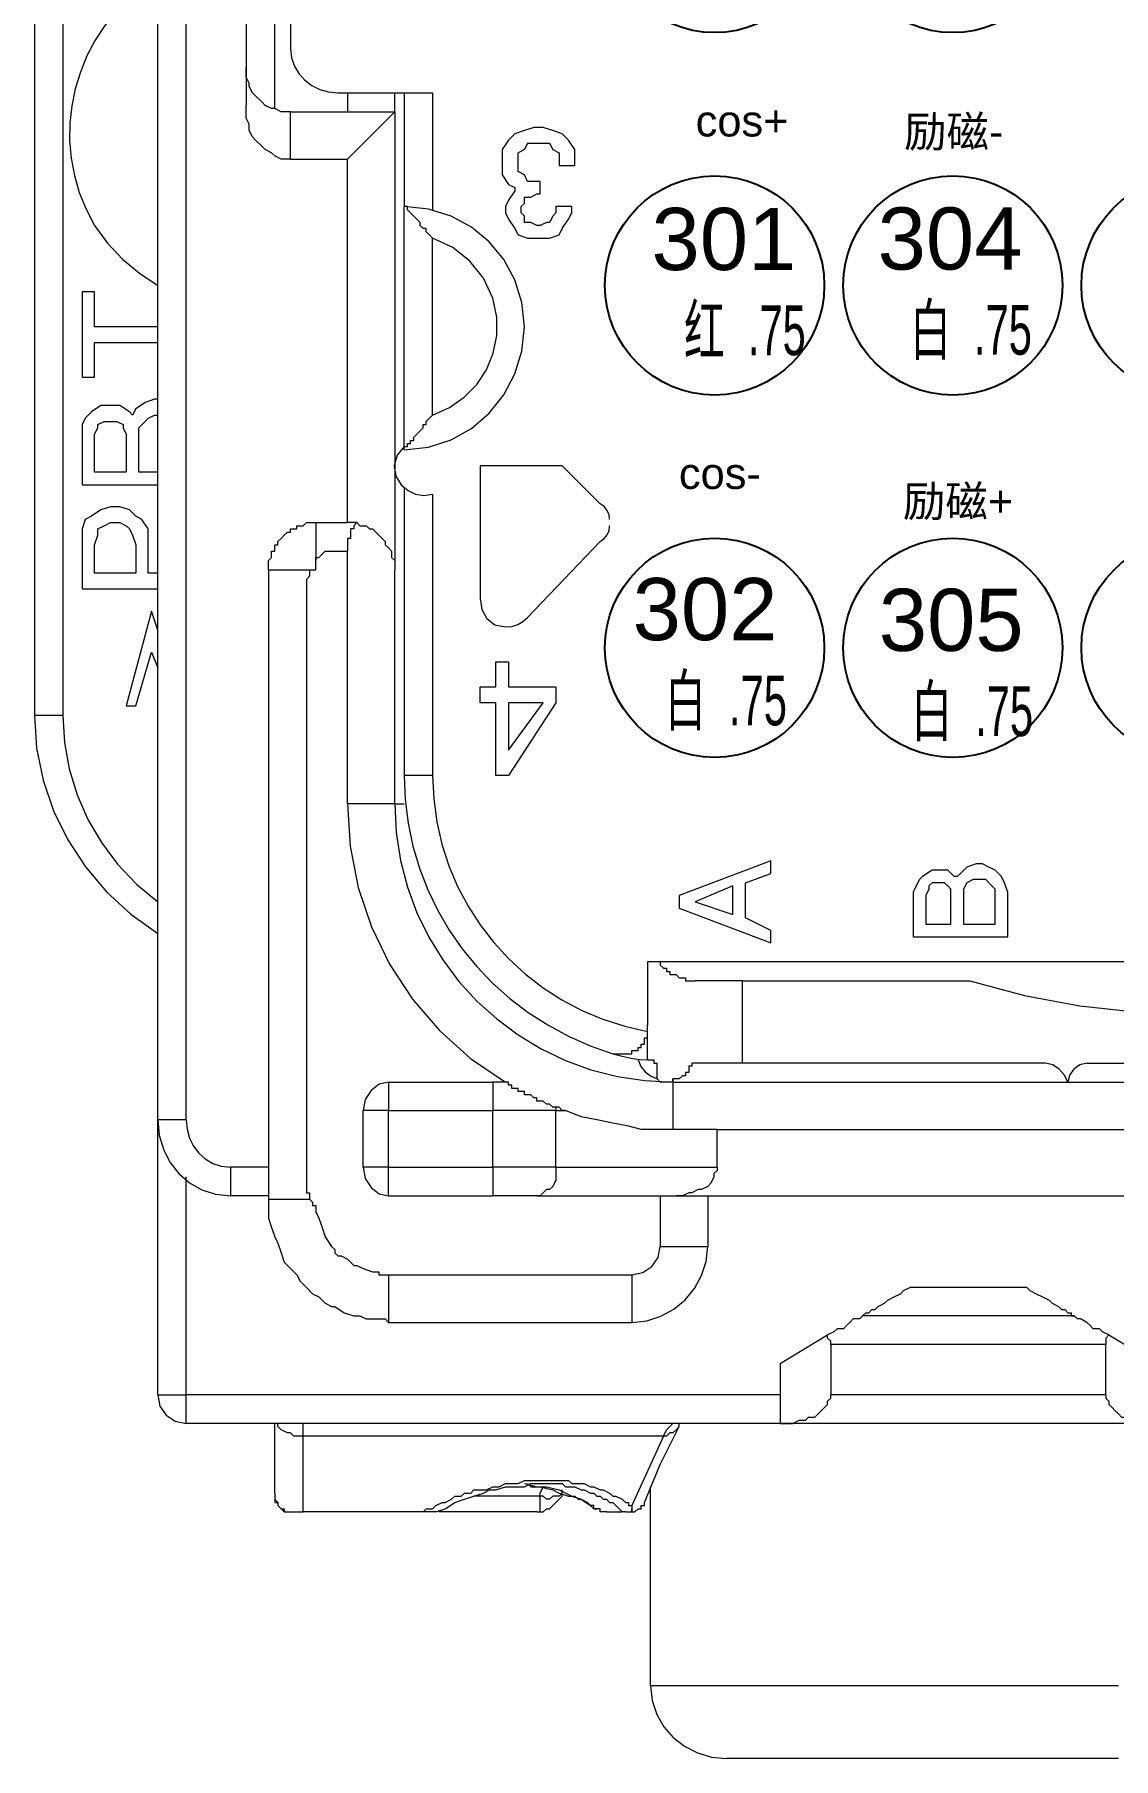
# Model space of a CAD drawing. Header units: millimetres. Extents: x 1762 to 3573, y 2019 to 2959.
# Drawn here: x 2869.87 to 2887.23, y 2448.27 to 2476 of the extents above; entities that cross this region are included whole.
import ezdxf

# ---------------------------------------------------------------- set-up
doc = ezdxf.new("R2010")
doc.units = ezdxf.units.MM
doc.layers.add('AM60', color=3, linetype='Continuous', lineweight=25)
doc.layers.add('AM_6', color=3, linetype='Continuous', lineweight=25)
doc.layers.add('线色线径', color=1, linetype='Continuous')
doc.styles.get("Standard").update_dxf_attribs({"font": 'arial.ttf'})

# ---------------------------------------------------------------- blocks, each defined once
blk = doc.blocks.new('*U13')
blk.add_circle((0, 0), 2.117)
blk = doc.blocks.new('*U14')
at = {"layer": 'AM_6', "color": 0, "linetype": 'ByBlock', "lineweight": -2, "transparency": 16777216}
for p in [(0, 21), (4.6, 21), (9.2, 21), (13.8, 21), (18.4, 21), (23, 21), (27.6, 21), (32.2, 21), (36.8, 21), (41.4, 21), (0, 14), (4.6, 14), (9.2, 14), (13.8, 14), (18.4, 14), (23, 14), (27.6, 14), (32.2, 14), (36.8, 14), (41.4, 14), (0, 7), (4.6, 7), (9.2, 7), (13.8, 7), (18.4, 7), (23, 7), (27.6, 7), (32.2, 7), (36.8, 7), (41.4, 7), (0, 0), (4.6, 0), (9.2, 0), (13.8, 0), (18.4, 0), (23, 0), (27.6, 0), (32.2, 0), (36.8, 0), (41.4, 0)]:
    blk.add_blockref('*U13', p, dxfattribs=at)
blk = doc.blocks.new('A$C7FD7605A')
at = {"layer": 'AM_6', "lineweight": 9}
for points in [[(2.381, 12.333), (2.381, 50.547)], [(0, 42.672), (0, 20.147)], [(4.641, 31.867), (4.641, 42.855)], [(4.088, 42.062), (4.088, 31.928)], [(4.945, 34.858), (4.945, 33.025)], [(2.381, 34.431), (2.086, 34.224), (1.816, 33.994), (1.574, 33.742), (1.359, 33.472), (1.172, 33.185), (1.014, 32.884), (0.886, 32.572), (0.787, 32.249), (0.72, 31.92), (0.684, 31.585), (0.679, 31.249), (0.708, 30.911), (0.77, 30.576), (0.866, 30.246), (0.996, 29.922), (1.162, 29.608), (1.413, 29.264), (1.703, 28.96), (2.028, 28.69), (2.381, 28.449)], [(4.945, 33.025), (4.965, 32.848), (5.02, 32.686), (5.106, 32.541), (5.22, 32.415), (5.356, 32.313), (5.511, 32.236), (5.68, 32.188), (5.86, 32.172)], [(4.945, 31.806), (4.884, 31.806), (4.762, 31.806), (4.641, 31.867), (4.58, 31.867), (4.458, 31.928), (4.397, 31.989), (4.271, 32.111), (4.21, 32.172), (4.149, 32.294), (4.149, 32.355), (4.088, 32.476), (4.088, 32.598), (4.088, 32.659)], [(5.86, 32.172), (7.689, 32.172)], [(6.043, 32.172), (6.043, 31.806)], [(6.957, 31.806), (6.957, 32.172)], [(7.14, 32.172), (7.14, 29.973)], [(4.945, 30.891), (4.884, 30.891), (4.762, 30.891), (4.641, 30.952), (4.58, 31.013), (4.458, 31.074), (4.397, 31.135), (4.271, 31.257), (4.21, 31.318), (4.149, 31.44), (4.149, 31.562), (4.088, 31.684), (4.088, 31.806), (4.088, 31.928)], [(4.945, 31.806), (6.957, 31.806)], [(6.043, 30.891), (6.957, 31.806)], [(6.957, 31.806), (6.957, 22.955)], [(4.945, 30.891), (6.043, 30.891)], [(6.043, 23.87), (6.043, 30.891)], [(7.14, 25.276), (7.608, 25.325), (8.044, 25.467), (8.438, 25.69), (8.782, 25.984), (9.065, 26.338), (9.278, 26.741), (9.413, 27.183), (9.46, 27.653), (9.413, 28.121), (9.278, 28.557), (9.065, 28.951), (8.782, 29.295), (8.438, 29.578), (8.044, 29.791), (7.608, 29.926), (7.14, 29.973)], [(7.689, 29.364), (7.628, 29.425), (7.567, 29.486), (7.567, 29.547), (7.506, 29.547), (7.445, 29.608), (7.445, 29.668), (7.384, 29.729), (7.323, 29.79), (7.262, 29.851), (7.201, 29.912), (7.201, 29.973), (7.14, 29.973)], [(7.14, 25.276), (7.14, 29.973)], [(1.162, 28.327), (0.918, 28.327)], [(0.918, 28.327), (0.918, 26.678)], [(1.162, 27.653), (1.162, 28.327)], [(2.381, 27.653), (1.162, 27.653)], [(1.162, 26.678), (1.162, 27.348)], [(1.162, 27.348), (2.381, 27.348)], [(0.918, 26.678), (1.162, 26.678)], [(1.101, 26.007), (0.979, 25.885)], [(1.284, 26.129), (1.101, 26.007)], [(1.406, 26.129), (1.284, 26.129)], [(1.528, 26.129), (1.406, 26.129)], [(1.65, 26.129), (1.528, 26.129)], [(1.833, 26.007), (1.65, 26.129)], [(1.894, 25.946), (1.833, 26.007)], [(1.955, 26.068), (1.894, 25.946)], [(2.137, 26.19), (1.955, 26.068)], [(2.32, 26.251), (2.137, 26.19)], [(2.381, 26.251), (2.32, 26.251)], [(0.979, 25.885), (0.918, 25.763)], [(0.918, 25.763), (0.918, 25.58)], [(1.162, 25.58), (1.223, 25.702)], [(1.223, 25.763), (1.345, 25.824)], [(1.223, 25.702), (1.223, 25.763)], [(1.345, 25.824), (1.406, 25.824)], [(1.406, 25.824), (1.528, 25.824)], [(1.528, 25.824), (1.589, 25.824)], [(1.589, 25.824), (1.711, 25.763)], [(1.711, 25.763), (1.711, 25.702)], [(1.711, 25.702), (1.772, 25.58)], [(2.015, 25.702), (2.137, 25.824)], [(2.015, 25.58), (2.015, 25.702)], [(2.137, 25.824), (2.198, 25.885)], [(2.198, 25.885), (2.32, 25.946)], [(2.32, 25.946), (2.381, 25.946)], [(7.14, 25.276), (7.14, 25.337), (7.201, 25.337), (7.201, 25.397), (7.262, 25.397), (7.262, 25.458), (7.323, 25.458), (7.323, 25.519), (7.384, 25.58), (7.445, 25.641), (7.506, 25.702), (7.506, 25.763), (7.567, 25.763), (7.567, 25.824), (7.628, 25.885), (7.689, 25.946)], [(0.918, 25.58), (0.918, 24.601)], [(1.162, 24.845), (1.162, 25.58)], [(1.772, 25.58), (1.772, 24.845)], [(2.015, 24.845), (2.015, 25.58)], [(7.14, 25.337), (7.002, 25.17), (6.949, 24.969), (6.977, 24.768), (7.079, 24.601), (7.217, 24.487), (7.361, 24.418), (7.516, 24.395), (7.689, 24.418)], [(1.772, 24.845), (1.162, 24.845)], [(2.381, 24.845), (2.015, 24.845)], [(8.607, 24.967), (8.607, 22.407)], [(10.192, 24.967), (8.607, 24.967)], [(10.923, 24.235), (10.192, 24.967)], [(0.918, 24.601), (2.381, 24.601)], [(7.14, 24.54), (7.14, 18.985)], [(1.101, 23.992), (0.979, 23.931)], [(1.284, 24.114), (1.101, 23.992)], [(1.467, 24.174), (1.284, 24.114)], [(1.65, 24.174), (1.467, 24.174)], [(1.833, 24.114), (1.65, 24.174)], [(1.955, 23.992), (1.833, 24.114)], [(2.076, 23.931), (1.955, 23.992)], [(11.106, 23.931), (11.095, 24.021), (11.06, 24.106), (11.003, 24.179), (10.923, 24.235)], [(0.979, 23.931), (0.918, 23.748)], [(0.918, 23.748), (0.918, 23.504)], [(1.223, 23.748), (1.345, 23.809)], [(1.223, 23.626), (1.223, 23.748)], [(1.345, 23.809), (1.467, 23.87)], [(1.467, 23.87), (1.65, 23.87)], [(1.65, 23.87), (1.772, 23.809)], [(1.772, 23.809), (1.833, 23.748)], [(1.833, 23.748), (1.894, 23.626)], [(2.198, 23.748), (2.076, 23.931)], [(2.198, 23.504), (2.198, 23.748)], [(4.519, 22.955), (4.519, 23.016), (4.519, 23.077), (4.519, 23.138), (4.58, 23.199), (4.58, 23.26), (4.58, 23.321), (4.641, 23.321), (4.641, 23.382), (4.641, 23.443), (4.702, 23.443), (4.702, 23.504), (4.762, 23.565), (4.823, 23.626), (4.884, 23.687), (4.945, 23.687), (4.945, 23.748), (5.006, 23.748), (5.067, 23.748), (5.067, 23.809), (5.128, 23.809), (5.189, 23.809), (5.25, 23.87), (5.311, 23.87), (5.372, 23.87), (5.433, 23.87)], [(5.433, 23.87), (5.494, 23.87), (5.555, 23.87), (5.616, 23.87), (5.677, 23.87), (5.738, 23.87), (5.921, 23.87), (6.043, 23.87)], [(5.433, 23.87), (5.433, 23.809), (5.433, 23.748), (5.433, 23.687), (5.433, 23.626), (5.433, 23.504), (5.433, 23.443), (5.433, 23.321), (5.433, 23.26), (5.433, 23.138)], [(6.226, 23.87), (6.165, 23.87), (6.104, 23.87), (6.043, 23.87)], [(6.226, 23.87), (6.165, 23.809), (6.165, 23.748), (6.104, 23.748), (6.104, 23.687), (6.104, 23.626), (6.104, 23.565), (6.043, 23.565), (6.043, 23.504), (6.043, 23.443), (6.043, 23.382), (6.043, 23.321)], [(6.226, 23.87), (6.286, 23.809), (6.347, 23.809), (6.408, 23.809), (6.469, 23.748), (6.53, 23.748), (6.591, 23.687), (6.652, 23.626), (6.713, 23.565), (6.774, 23.504), (6.774, 23.443), (6.835, 23.382), (6.896, 23.321), (6.896, 23.26), (6.896, 23.199), (6.957, 23.138), (6.957, 23.077), (6.957, 23.016), (6.957, 22.955)], [(10.923, 23.504), (11.003, 23.56), (11.06, 23.633), (11.095, 23.718), (11.106, 23.809)], [(0.918, 23.504), (0.918, 22.59)], [(1.162, 23.443), (1.223, 23.626)], [(1.162, 22.894), (1.162, 23.443)], [(1.894, 23.626), (1.955, 23.443)], [(1.955, 23.443), (1.955, 22.894)], [(2.198, 22.894), (2.198, 23.504)], [(6.043, 18.437), (6.043, 23.321)], [(9.521, 22.037), (10.923, 23.504)], [(1.955, 22.894), (1.162, 22.894)], [(2.381, 22.894), (2.198, 22.894)], [(4.519, 22.955), (4.519, 22.894), (4.519, 22.833), (4.519, 22.772), (4.519, 22.711), (4.519, 22.468), (4.519, 22.22), (4.519, 22.159), (4.519, 22.037), (4.519, 21.976), (4.519, 21.915), (4.519, 21.854), (4.519, 21.732), (4.519, 20.879), (4.519, 19.964), (4.519, 19.721), (4.519, 19.473), (4.519, 18.315), (4.519, 17.156), (4.519, 17.095), (4.519, 17.035), (4.519, 16.974), (4.519, 16.913), (4.519, 16.852), (4.519, 16.73), (4.519, 16.665), (4.519, 16.604), (4.519, 15.446), (4.519, 14.288), (4.519, 14.227), (4.519, 14.166), (4.519, 13.065), (4.519, 12.028), (4.519, 11.906), (4.519, 11.845), (4.519, 11.784), (4.519, 11.662), (4.519, 11.601), (4.519, 11.541), (4.519, 11.297), (4.519, 11.049), (4.519, 10.988), (4.519, 10.927), (4.519, 10.866), (4.519, 10.805)], [(4.519, 22.955), (4.58, 22.955), (4.641, 22.955), (4.702, 22.955), (4.823, 22.955), (4.884, 22.955), (5.006, 22.955), (5.128, 22.955), (5.189, 22.955), (5.311, 22.955)], [(6.957, 18.437), (6.957, 22.955)], [(0.918, 22.59), (2.381, 22.59)], [(8.607, 22.407), (8.64, 22.19), (8.736, 22.015), (8.89, 21.897), (9.094, 21.854), (9.221, 21.866), (9.331, 21.9), (9.429, 21.957), (9.521, 22.037)], [(2.259, 22.159), (1.772, 20.33)], [(2.381, 21.793), (2.259, 22.159)], [(1.955, 20.33), (2.259, 21.366)], [(2.259, 21.366), (2.381, 21.062)], [(1.772, 20.33), (1.955, 20.33)], [(0, 20.147), (0.042, 19.513), (0.166, 18.896), (0.368, 18.304), (0.642, 17.743), (0.985, 17.219), (1.392, 16.739), (1.859, 16.308), (2.381, 15.933)], [(7.14, 18.985), (7.159, 18.52), (7.215, 18.066), (7.308, 17.623), (7.435, 17.193), (7.595, 16.778), (7.787, 16.379), (8.01, 15.998), (8.262, 15.636), (8.542, 15.295), (8.848, 14.976), (9.18, 14.681), (9.535, 14.411), (9.913, 14.167), (10.311, 13.952), (10.73, 13.767), (11.167, 13.613)], [(6.043, 18.437), (6.096, 17.62), (6.253, 16.825), (6.509, 16.061), (6.858, 15.339), (7.297, 14.668), (7.819, 14.059), (8.42, 13.521), (9.094, 13.065)], [(6.957, 18.437), (6.985, 17.883), (7.068, 17.347), (7.202, 16.83), (7.384, 16.335), (7.613, 15.865), (7.884, 15.423), (8.196, 15.01), (8.544, 14.629), (8.927, 14.284), (9.342, 13.976), (9.785, 13.708), (10.254, 13.483), (10.745, 13.304), (11.257, 13.173), (11.786, 13.092), (12.329, 13.065)], [(11.838, 15.385), (11.838, 14.166)], [(33.136, 15.385), (11.838, 15.385)], [(12.085, 15.385), (12.085, 15.324), (12.146, 15.263), (12.207, 15.263), (12.207, 15.202), (12.268, 15.202), (12.268, 15.141), (12.329, 15.141), (12.39, 15.141), (12.451, 15.08), (12.512, 15.08), (12.573, 15.08), (12.573, 15.019), (12.634, 15.019), (12.695, 15.019), (12.756, 15.019)], [(13.67, 15.019), (13.487, 15.019), (13.305, 15.019), (13.122, 15.019), (12.939, 15.019), (12.756, 15.019)], [(13.67, 15.019), (18.063, 15.019)], [(18.063, 15.019), (19.121, 14.739), (20.187, 14.539), (21.257, 14.419), (22.328, 14.379), (23.396, 14.419), (24.457, 14.539), (25.507, 14.739), (26.544, 15.019)], [(11.167, 13.613), (11.228, 13.613), (11.289, 13.613), (11.35, 13.613), (11.411, 13.613), (11.472, 13.613), (11.533, 13.613), (11.533, 13.674), (11.594, 13.674), (11.655, 13.674), (11.655, 13.735), (11.716, 13.735), (11.716, 13.796), (11.777, 13.796), (11.777, 13.857), (11.777, 13.918), (11.838, 13.918), (11.838, 13.983), (11.838, 14.044)], [(11.838, 14.044), (11.838, 14.082), (11.838, 14.166)], [(11.838, 13.491), (11.838, 14.166)], [(11.167, 13.613), (11.349, 13.568), (11.525, 13.529), (11.69, 13.502), (11.838, 13.491)], [(11.655, 13.491), (11.712, 13.365), (11.792, 13.263), (11.896, 13.183), (12.024, 13.125)], [(11.838, 13.491), (11.899, 13.491), (11.963, 13.491), (11.963, 13.43), (12.024, 13.43)], [(12.695, 13.43), (12.695, 13.369), (12.634, 13.369), (12.634, 13.308), (12.634, 13.247), (12.573, 13.247), (12.573, 13.186), (12.512, 13.186), (12.451, 13.125), (12.39, 13.125), (12.329, 13.125), (12.329, 13.065), (12.268, 13.065), (12.207, 13.065), (12.146, 13.065), (12.085, 13.065), (12.024, 13.125)], [(12.024, 13.125), (12.024, 13.43)], [(13.67, 13.43), (13.487, 13.43), (13.305, 13.43), (13.183, 13.43), (13, 13.43), (12.878, 13.43), (12.695, 13.43)], [(19.526, 13.43), (13.67, 13.43)], [(19.957, 13.065), (19.89, 13.199), (19.789, 13.316), (19.664, 13.399), (19.526, 13.43)], [(20.323, 13.43), (20.188, 13.399), (20.071, 13.316), (19.988, 13.199), (19.957, 13.065)], [(20.323, 13.43), (24.289, 13.43)], [(6.835, 13.065), (6.656, 13.022), (6.5, 12.904), (6.389, 12.73), (6.347, 12.516)], [(6.835, 13.065), (8.851, 13.065)], [(9.094, 13.065), (8.973, 13.065), (8.851, 13.065)], [(10.07, 12.577), (10.009, 12.577), (9.948, 12.638), (9.887, 12.638), (9.826, 12.699), (9.765, 12.699), (9.704, 12.699), (9.704, 12.76), (9.643, 12.76), (9.582, 12.821), (9.521, 12.821), (9.46, 12.821), (9.46, 12.882), (9.399, 12.882), (9.338, 12.882), (9.338, 12.943), (9.277, 12.943), (9.216, 12.943), (9.216, 13.004), (9.155, 13.004), (9.155, 13.065), (9.094, 13.065)], [(12.329, 13.065), (68.039, 13.065)], [(2.381, 12.333), (2.409, 12.042), (2.489, 11.769), (2.616, 11.521), (2.785, 11.302), (2.991, 11.121), (3.23, 10.984), (3.496, 10.897), (3.783, 10.866)], [(2.381, 7.022), (2.381, 12.333)], [(6.347, 11.419), (6.347, 12.516)], [(10.253, 12.516), (10.192, 12.516), (10.131, 12.577), (10.07, 12.577)], [(12.329, 12.15), (12.024, 12.15), (11.716, 12.15), (11.472, 12.211), (11.167, 12.272), (10.862, 12.333), (10.557, 12.394), (10.253, 12.516)], [(13.183, 12.15), (12.329, 12.15)], [(13.183, 11.419), (13.183, 12.15)], [(13.183, 12.15), (68.039, 12.15)], [(6.347, 11.419), (6.389, 11.202), (6.5, 11.027), (6.656, 10.909), (6.835, 10.866)], [(13.183, 11.419), (13.183, 11.358), (13.122, 11.297), (13.122, 11.236), (13.061, 11.11), (13, 11.049), (12.878, 10.988), (12.817, 10.988), (12.695, 10.927), (12.634, 10.927), (12.512, 10.866), (12.39, 10.866)], [(4.519, 10.866), (3.783, 10.866)], [(4.519, 10.805), (4.519, 10.744), (4.519, 10.683), (4.519, 10.622), (4.519, 10.561), (4.519, 10.5), (4.519, 10.439), (4.58, 10.257), (4.641, 10.074), (4.702, 9.952), (4.762, 9.769), (4.823, 9.586), (4.945, 9.464), (5.067, 9.342), (5.128, 9.22), (5.189, 9.159), (5.25, 9.098), (5.372, 8.976), (5.494, 8.915), (5.616, 8.793), (5.738, 8.733), (5.799, 8.733), (5.982, 8.611), (6.165, 8.55), (6.286, 8.55), (6.408, 8.489), (6.469, 8.489), (6.53, 8.489), (6.591, 8.489), (6.652, 8.489), (6.774, 8.489), (6.835, 8.424)], [(4.519, 10.805), (4.58, 10.805), (4.641, 10.805), (4.702, 10.805), (4.823, 10.805), (4.884, 10.805), (5.006, 10.805), (5.128, 10.805), (5.189, 10.805), (5.311, 10.805)], [(6.835, 10.866), (8.851, 10.866)], [(9.704, 10.866), (9.582, 10.866), (9.521, 10.866), (9.338, 10.866), (9.216, 10.866), (9.094, 10.866), (8.973, 10.866), (8.851, 10.866)], [(9.704, 10.866), (12.39, 10.866)], [(12.39, 10.866), (23.066, 10.866)], [(13, 10.866), (13, 9.891)], [(11.533, 8.424), (11.825, 8.454), (12.098, 8.542), (12.347, 8.679), (12.565, 8.86), (12.746, 9.078), (12.882, 9.327), (12.969, 9.6), (13, 9.891)], [(15.991, 8.55), (16.052, 8.611), (16.112, 8.611), (16.173, 8.672), (16.234, 8.672), (16.295, 8.733), (16.417, 8.793), (16.478, 8.854), (16.6, 8.915), (16.722, 8.976), (16.783, 9.037), (16.905, 9.098)], [(19.16, 9.098), (19.221, 9.037), (19.343, 8.976), (19.465, 8.915), (19.591, 8.854), (19.652, 8.793), (19.774, 8.733), (19.835, 8.672), (19.896, 8.672), (19.957, 8.611), (20.018, 8.611), (20.018, 8.55), (20.079, 8.55)], [(6.835, 8.424), (11.533, 8.424)], [(15.991, 8.55), (15.93, 8.489), (15.869, 8.489), (15.808, 8.489), (15.743, 8.424), (15.682, 8.363), (15.621, 8.302), (15.499, 8.302), (15.438, 8.241), (15.316, 8.18)], [(20.079, 8.55), (15.991, 8.55)], [(20.749, 8.18), (20.627, 8.241), (20.566, 8.302), (20.444, 8.302), (20.383, 8.363), (20.323, 8.424), (20.201, 8.489), (20.14, 8.489), (20.079, 8.55)], [(14.402, 7.631), (15.316, 8.18)], [(15.377, 7.997), (15.377, 8.058), (15.316, 8.119), (15.316, 8.18)], [(15.377, 7.997), (15.377, 7.022)], [(20.749, 8.18), (20.688, 8.119), (20.688, 8.058), (20.688, 7.997)], [(20.688, 7.022), (20.688, 7.997)], [(20.749, 8.18), (21.664, 7.631)], [(14.402, 7.631), (14.402, 6.473)], [(2.381, 7.022), (2.424, 6.808), (2.541, 6.633), (2.716, 6.516), (2.93, 6.473)], [(14.402, 6.473), (14.524, 6.473), (14.646, 6.473), (14.768, 6.534), (14.889, 6.534), (14.95, 6.595), (15.072, 6.595), (15.133, 6.656), (15.194, 6.717), (15.255, 6.778), (15.316, 6.839), (15.316, 6.9), (15.377, 6.961), (15.377, 7.022)], [(20.688, 7.022), (20.688, 6.961), (20.749, 6.9), (20.749, 6.839), (20.81, 6.778), (20.871, 6.717), (20.932, 6.656), (20.993, 6.595), (21.115, 6.595), (21.176, 6.534), (21.298, 6.534), (21.42, 6.473), (21.542, 6.473), (21.664, 6.473)], [(14.402, 6.473), (2.93, 6.473)], [(4.641, 5.128), (4.641, 6.473)], [(5.189, 6.229), (5.128, 6.229), (5.006, 6.229), (4.945, 6.29), (4.884, 6.29), (4.762, 6.351), (4.702, 6.412), (4.702, 6.473)], [(5.189, 6.229), (5.189, 6.29), (5.189, 6.351), (5.189, 6.412), (5.189, 6.473), (5.128, 6.473)], [(11.777, 4.945), (12.085, 5.681), (12.451, 6.412)], [(12.146, 6.229), (12.207, 6.351), (12.268, 6.412), (12.329, 6.473)], [(12.451, 6.412), (12.39, 6.351), (12.329, 6.29), (12.268, 6.29), (12.207, 6.229), (12.146, 6.229)], [(12.451, 6.412), (12.451, 6.473)], [(21.664, 6.473), (14.402, 6.473)], [(4.641, 5.128), (4.641, 5.067), (4.641, 5.006), (4.702, 4.945), (4.702, 4.884), (4.762, 4.823), (4.823, 4.762), (4.884, 4.762), (4.945, 4.762)], [(4.641, 5.128), (4.641, 5.067), (4.641, 5.006), (4.641, 4.945), (4.702, 4.945), (4.702, 4.884), (4.762, 4.823), (4.823, 4.823), (4.823, 4.762), (4.884, 4.762), (4.945, 4.762)], [(7.75, 4.762), (7.932, 4.823), (8.115, 4.945), (8.302, 5.006), (8.485, 5.067), (8.668, 5.128), (8.79, 5.189), (8.912, 5.189), (9.094, 5.25), (9.216, 5.25), (9.338, 5.25), (9.46, 5.25), (9.582, 5.311)], [(9.46, 5.311), (9.704, 5.25), (9.887, 5.25), (10.131, 5.189), (10.375, 5.067), (10.557, 5.006), (10.74, 4.884)], [(9.521, 5.311), (9.582, 5.25), (9.765, 5.25), (10.009, 5.189), (10.131, 5.128), (10.314, 5.067), (10.436, 5.067), (10.497, 5.006), (10.557, 5.006), (10.679, 4.945), (10.74, 4.884), (10.801, 4.823), (10.862, 4.823)], [(9.582, 5.311), (9.704, 5.311), (9.826, 5.311)], [(9.582, 5.311), (9.643, 5.311), (9.704, 5.311), (9.765, 5.311), (9.826, 5.311), (9.887, 5.311), (9.948, 5.311), (10.009, 5.311), (10.07, 5.311), (10.131, 5.311), (10.192, 5.311), (10.253, 5.25), (10.314, 5.25), (10.375, 5.25), (10.436, 5.25), (10.557, 5.189), (10.618, 5.189), (10.74, 5.128), (10.801, 5.128), (10.862, 5.067), (10.923, 5.067), (10.984, 5.006), (11.045, 5.006), (11.106, 4.945), (11.167, 4.945), (11.228, 4.884), (11.289, 4.823), (11.35, 4.762)], [(9.704, 4.762), (9.826, 4.762), (9.887, 4.823), (9.948, 4.823), (10.009, 4.884), (10.07, 4.945), (10.131, 5.006), (10.192, 5.067), (10.192, 5.189)], [(9.704, 4.762), (9.765, 4.762), (9.765, 4.823), (9.765, 4.884), (9.765, 4.945), (9.765, 5.006), (9.765, 5.067)], [(9.765, 5.067), (9.765, 5.128), (9.826, 5.25)], [(10.192, 5.128), (10.131, 5.067), (10.07, 5.067), (10.009, 5.067), (9.948, 5.006), (9.887, 5.006), (9.826, 5.067), (9.765, 5.067)], [(11.899, 1.406), (11.899, 5.25)], [(4.945, 4.762), (5.006, 4.762), (5.067, 4.762), (5.128, 4.762), (5.189, 4.762)], [(7.506, 4.762), (5.189, 4.762)], [(7.75, 4.762), (7.689, 4.762), (7.628, 4.762), (7.567, 4.762), (7.506, 4.762)], [(9.704, 4.762), (9.521, 4.762), (9.338, 4.762), (9.094, 4.762), (8.912, 4.762), (8.668, 4.762), (8.424, 4.762), (8.241, 4.762), (7.993, 4.762), (7.81, 4.762)], [(10.862, 4.823), (10.801, 4.823), (10.801, 4.884), (10.74, 4.884)], [(11.045, 4.762), (10.984, 4.762), (10.923, 4.762), (10.923, 4.823), (10.862, 4.823)], [(11.045, 4.762), (11.35, 4.762)], [(11.411, 4.762), (11.35, 4.762)], [(11.411, 4.762), (11.472, 4.762), (11.533, 4.762), (11.533, 4.823)], [(11.411, 4.762), (11.472, 4.762)], [(11.472, 4.762), (11.533, 4.762), (11.594, 4.762)], [(11.533, 4.884), (11.533, 4.823)], [(11.533, 4.823), (11.533, 4.762), (11.594, 4.762)], [(11.594, 4.762), (11.655, 4.823), (11.716, 4.823), (11.716, 4.884), (11.777, 4.884), (11.777, 4.945)], [(11.899, 1.406), (11.929, 1.118), (12.016, 0.852), (12.154, 0.613), (12.335, 0.406), (12.553, 0.236), (12.802, 0.108), (13.075, 0.028), (13.365, 0)], [(20.932, 0), (20.566, 0), (20.262, 0), (19.896, 0), (19.591, 0), (19.221, 0), (18.917, 0), (18.551, 0), (18.246, 0), (17.941, 0), (17.636, 0), (17.332, 0), (17.027, 0), (16.722, 0), (16.478, 0), (16.173, 0), (15.93, 0), (15.682, 0), (15.438, 0), (15.194, 0), (15.011, 0), (14.768, 0), (14.585, 0), (14.402, 0), (14.28, 0), (14.097, 0), (13.975, 0), (13.853, 0), (13.731, 0), (13.609, 0), (13.548, 0), (13.487, 0), (13.426, 0), (13.365, 0)]]:
    blk.add_lwpolyline(points, dxfattribs=at)
at = {"layer": 'AM_6', "lineweight": 5}
for points in [[(2.93, 12.333), (2.93, 50.547)], [(0.549, 42.672), (0.549, 20.147)], [(7.689, 32.172), (7.689, 29.912)], [(4.945, 30.891), (4.945, 31.806)], [(7.689, 25.946), (8.015, 26.091), (8.3, 26.29), (8.54, 26.537), (8.728, 26.823), (8.859, 27.141), (8.927, 27.482), (8.926, 27.84), (8.851, 28.205), (8.67, 28.592), (8.408, 28.922), (8.077, 29.183), (7.689, 29.364)], [(7.689, 25.946), (7.689, 29.364)], [(7.689, 24.418), (7.689, 18.985)], [(5.433, 23.138), (5.433, 23.199), (5.494, 23.199), (5.555, 23.26), (5.616, 23.321), (5.677, 23.321), (5.738, 23.321), (5.921, 23.321), (6.043, 23.321)], [(5.311, 22.955), (5.372, 22.955), (5.433, 22.955), (5.433, 23.016), (5.433, 23.077), (5.433, 23.138)], [(5.311, 22.955), (5.311, 22.894), (5.311, 22.833), (5.25, 22.772), (5.25, 22.711), (5.25, 22.468), (5.25, 22.22), (5.25, 22.159), (5.25, 22.037), (5.25, 21.976), (5.25, 21.915), (5.25, 21.854), (5.25, 21.732), (5.25, 20.879), (5.25, 19.964), (5.25, 19.721), (5.25, 19.473), (5.25, 18.315), (5.25, 17.156), (5.25, 17.095), (5.25, 17.035), (5.25, 16.974), (5.25, 16.913), (5.25, 16.852), (5.25, 16.73), (5.25, 16.665), (5.25, 16.604), (5.25, 15.446), (5.25, 14.288), (5.25, 14.227), (5.25, 14.166), (5.25, 13.065), (5.25, 12.028), (5.25, 11.906), (5.25, 11.845), (5.25, 11.784), (5.25, 11.662), (5.25, 11.601), (5.25, 11.541), (5.25, 11.297), (5.25, 11.049), (5.25, 10.988), (5.25, 10.927), (5.311, 10.927), (5.311, 10.866), (5.311, 10.805)], [(0.549, 20.147), (0.488, 20.147), (0.427, 20.147), (0.366, 20.147), (0.305, 20.147), (0.244, 20.147), (0.183, 20.147), (0.122, 20.147), (0.061, 20.147), (0, 20.147)], [(0.549, 20.147), (0.58, 19.624), (0.672, 19.112), (0.823, 18.615), (1.031, 18.139), (1.292, 17.689), (1.606, 17.27), (1.97, 16.886), (2.381, 16.543)], [(7.689, 18.985), (7.567, 18.985), (7.506, 18.985), (7.384, 18.985), (7.323, 18.985), (7.262, 18.985), (7.201, 18.985), (7.14, 18.985)], [(7.689, 18.985), (7.709, 18.532), (7.769, 18.089), (7.868, 17.659), (8.003, 17.243), (8.172, 16.843), (8.375, 16.461), (8.608, 16.099), (8.872, 15.759), (9.163, 15.442), (9.48, 15.151), (9.822, 14.887), (10.186, 14.652), (10.572, 14.449), (10.977, 14.278), (11.399, 14.143), (11.838, 14.044)], [(6.957, 18.437), (6.043, 18.437)], [(6.957, 18.437), (7.079, 18.437), (7.14, 18.437)], [(13.67, 13.43), (13.67, 15.019)], [(6.835, 13.065), (6.835, 13.004), (6.835, 12.943), (6.835, 12.882), (6.835, 12.76), (6.835, 12.699), (6.835, 12.577), (6.835, 12.516)], [(8.851, 13.065), (8.851, 13.004), (8.851, 12.943), (8.851, 12.882), (8.851, 12.76), (8.851, 12.699), (8.851, 12.577), (8.851, 12.516)], [(12.329, 13.065), (12.329, 13.125)], [(12.329, 13.065), (12.329, 12.15)], [(2.93, 12.333), (2.808, 12.333), (2.747, 12.333), (2.625, 12.333), (2.564, 12.333), (2.503, 12.333), (2.442, 12.333), (2.381, 12.333)], [(2.93, 12.333), (2.947, 12.154), (2.995, 11.984), (3.071, 11.829), (3.174, 11.693), (3.299, 11.579), (3.444, 11.493), (3.607, 11.438), (3.783, 11.419)], [(6.835, 12.516), (6.774, 12.516), (6.652, 12.516), (6.591, 12.516), (6.53, 12.516), (6.469, 12.516), (6.408, 12.516), (6.347, 12.516)], [(6.835, 11.419), (6.835, 12.516)], [(6.835, 12.516), (8.851, 12.516)], [(10.07, 12.516), (9.948, 12.516), (9.826, 12.516), (9.643, 12.516), (9.521, 12.516), (9.338, 12.516), (9.155, 12.516), (8.973, 12.516), (8.851, 12.516)], [(8.851, 11.419), (8.851, 12.516)], [(10.07, 12.577), (10.07, 12.516)], [(10.07, 11.419), (10.07, 12.516)], [(10.07, 12.516), (10.253, 12.516)], [(3.783, 11.419), (3.783, 11.358), (3.783, 11.236), (3.783, 11.171), (3.783, 11.049), (3.783, 10.988), (3.783, 10.927), (3.783, 10.866)], [(4.519, 11.419), (3.783, 11.419)], [(6.835, 11.419), (6.774, 11.419), (6.652, 11.419), (6.591, 11.419), (6.53, 11.419), (6.469, 11.419), (6.408, 11.419), (6.347, 11.419)], [(6.835, 10.866), (6.835, 10.927), (6.835, 10.988), (6.835, 11.049), (6.835, 11.171), (6.835, 11.236), (6.835, 11.358), (6.835, 11.419)], [(6.835, 11.419), (8.851, 11.419)], [(10.07, 11.419), (9.948, 11.419), (9.826, 11.419), (9.643, 11.419), (9.521, 11.419), (9.338, 11.419), (9.155, 11.419), (8.973, 11.419), (8.851, 11.419)], [(8.851, 11.419), (8.851, 11.358), (8.851, 11.236), (8.851, 11.171), (8.851, 11.049), (8.851, 10.988), (8.851, 10.927), (8.851, 10.866)], [(10.07, 11.419), (10.07, 11.358), (10.07, 11.236), (10.07, 11.171), (10.009, 11.049), (9.948, 10.988), (9.887, 10.988), (9.826, 10.927), (9.765, 10.866), (9.704, 10.866)], [(10.07, 11.419), (13.183, 11.419)], [(2.93, 7.022), (2.93, 11.236)], [(5.311, 10.805), (5.372, 10.744), (5.372, 10.683), (5.433, 10.683), (5.433, 10.622), (5.433, 10.561), (5.494, 10.439), (5.555, 10.257), (5.616, 10.074), (5.738, 9.891), (5.799, 9.83), (5.799, 9.769), (5.86, 9.708), (5.921, 9.708), (6.043, 9.647), (6.104, 9.586), (6.165, 9.525), (6.226, 9.525), (6.347, 9.464), (6.53, 9.403), (6.591, 9.403), (6.652, 9.403), (6.652, 9.342), (6.713, 9.342), (6.774, 9.342), (6.835, 9.342)], [(12.085, 10.866), (12.085, 9.891)], [(11.533, 9.342), (11.748, 9.385), (11.923, 9.502), (12.042, 9.676), (12.085, 9.891)], [(12.085, 9.891), (12.207, 9.891), (12.329, 9.891), (12.451, 9.891), (12.512, 9.891), (12.634, 9.891), (12.756, 9.891), (12.817, 9.891), (12.878, 9.891), (12.939, 9.891), (13, 9.891)], [(6.835, 9.342), (6.835, 9.22), (6.835, 9.098), (6.835, 9.037), (6.835, 8.915), (6.835, 8.793), (6.835, 8.733), (6.835, 8.672), (6.835, 8.55), (6.835, 8.489), (6.835, 8.424)], [(6.835, 9.342), (11.533, 9.342)], [(11.533, 9.342), (11.533, 9.22), (11.533, 9.098), (11.533, 9.037), (11.533, 8.915), (11.533, 8.793), (11.533, 8.733), (11.533, 8.672), (11.533, 8.55), (11.533, 8.489), (11.533, 8.424)], [(19.16, 9.098), (16.905, 9.098)], [(20.688, 7.997), (15.377, 7.997)], [(2.381, 7.022), (2.442, 7.022), (2.503, 7.022), (2.564, 7.022), (2.625, 7.022), (2.747, 7.022), (2.808, 7.022), (2.93, 7.022)], [(2.93, 6.473), (2.93, 6.534), (2.93, 6.595), (2.93, 6.656), (2.93, 6.717), (2.93, 6.839), (2.93, 6.9), (2.93, 7.022)], [(14.402, 7.022), (2.93, 7.022)], [(20.688, 7.022), (15.377, 7.022)], [(12.146, 6.229), (5.189, 6.229)], [(5.189, 4.762), (5.189, 6.229)], [(12.146, 6.229), (11.533, 4.884)], [(7.506, 4.762), (7.567, 4.823), (7.689, 4.823), (7.75, 4.884), (7.871, 4.945), (7.932, 4.945), (8.054, 5.006), (8.115, 5.067), (8.18, 5.067), (8.241, 5.067), (8.302, 5.128), (8.363, 5.128), (8.424, 5.128), (8.485, 5.189), (8.546, 5.189), (8.729, 5.189), (8.851, 5.25), (8.973, 5.25), (9.094, 5.311), (9.216, 5.311), (9.338, 5.311), (9.46, 5.372), (9.582, 5.372), (9.643, 5.372), (9.704, 5.372), (9.765, 5.372), (9.826, 5.372), (9.887, 5.372), (9.948, 5.372), (10.009, 5.372), (10.07, 5.372), (10.131, 5.372), (10.192, 5.372), (10.253, 5.372), (10.314, 5.372), (10.375, 5.311), (10.436, 5.311), (10.497, 5.311), (10.618, 5.311), (10.74, 5.25), (10.801, 5.25), (10.923, 5.189), (10.984, 5.189), (11.106, 5.128), (11.167, 5.067), (11.228, 5.067), (11.35, 5.006), (11.411, 4.945), (11.472, 4.945), (11.472, 4.884), (11.533, 4.884)], [(8.607, 5.067), (8.546, 5.067), (8.485, 5.067)], [(9.765, 5.067), (9.582, 5.067), (9.338, 5.067), (9.155, 5.067), (8.973, 5.067), (8.79, 5.067), (8.607, 5.067)], [(20.932, 1.406), (20.566, 1.406), (20.201, 1.406), (19.774, 1.406), (19.404, 1.406), (19.039, 1.406), (18.673, 1.406), (18.368, 1.406), (18.002, 1.406), (17.636, 1.406), (17.271, 1.406), (16.966, 1.406), (16.6, 1.406), (16.295, 1.406), (15.991, 1.406), (15.682, 1.406), (15.377, 1.406), (15.072, 1.406), (14.829, 1.406), (14.524, 1.406), (14.28, 1.406), (14.036, 1.406), (13.792, 1.406), (13.609, 1.406), (13.365, 1.406), (13.183, 1.406), (13, 1.406), (12.817, 1.406), (12.695, 1.406), (12.512, 1.406), (12.39, 1.406), (12.268, 1.406), (12.207, 1.406), (12.085, 1.406), (12.024, 1.406), (11.963, 1.406), (11.899, 1.406)]]:
    blk.add_lwpolyline(points, dxfattribs=at)
at = {"layer": '线色线径', "lineweight": 9}
for points in [[(9.277, 31.379), (9.155, 31.257)], [(9.46, 31.44), (9.277, 31.379)], [(9.643, 31.501), (9.46, 31.44)], [(9.826, 31.501), (9.643, 31.501)], [(10.009, 31.44), (9.826, 31.501)], [(10.192, 31.379), (10.009, 31.44)], [(10.314, 31.257), (10.192, 31.379)], [(9.155, 31.257), (9.033, 31.074)], [(9.033, 31.074), (9.033, 30.891)], [(9.46, 31.074), (9.338, 31.013)], [(9.338, 30.891), (9.338, 31.013)], [(9.521, 31.196), (9.46, 31.074)], [(9.521, 31.196), (9.704, 31.196)], [(9.704, 31.196), (9.765, 31.196)], [(9.765, 31.196), (9.948, 31.196)], [(9.948, 31.196), (10.009, 31.074)], [(10.009, 31.074), (10.131, 31.013)], [(10.131, 31.013), (10.131, 30.891)], [(10.436, 31.074), (10.314, 31.257)], [(10.436, 30.891), (10.436, 31.074)], [(9.033, 30.891), (9.033, 30.77)], [(9.033, 30.77), (9.033, 30.587)], [(9.338, 30.77), (9.338, 30.891)], [(9.338, 30.648), (9.338, 30.77)], [(9.46, 30.587), (9.338, 30.648)], [(10.131, 30.891), (10.131, 30.77)], [(10.131, 30.77), (10.436, 30.77)], [(10.436, 30.77), (10.436, 30.891)], [(9.033, 30.587), (9.155, 30.4)], [(9.155, 30.4), (9.277, 30.339)], [(9.277, 30.339), (9.277, 30.278)], [(9.521, 30.461), (9.46, 30.587)], [(9.704, 30.461), (9.521, 30.461)], [(9.765, 30.461), (9.704, 30.461)], [(9.765, 30.217), (9.765, 30.461)], [(9.155, 30.095), (9.094, 29.973)], [(9.094, 29.973), (9.094, 29.851)], [(9.277, 30.278), (9.155, 30.095)], [(9.399, 29.973), (9.46, 30.034)], [(9.399, 29.851), (9.399, 29.973)], [(9.46, 30.034), (9.46, 30.156)], [(9.46, 30.156), (9.582, 30.156)], [(9.582, 30.156), (9.704, 30.217)], [(9.704, 30.217), (9.765, 30.217)], [(10.375, 29.973), (10.07, 29.973)], [(10.07, 29.973), (10.07, 29.851)], [(10.375, 29.851), (10.375, 29.973)], [(9.094, 29.851), (9.155, 29.729)], [(9.155, 29.729), (9.277, 29.547)], [(9.46, 29.79), (9.399, 29.851)], [(9.46, 29.668), (9.46, 29.79)], [(9.582, 29.668), (9.46, 29.668)], [(9.704, 29.608), (9.582, 29.668)], [(9.887, 29.668), (9.765, 29.608)], [(9.948, 29.668), (9.887, 29.668)], [(10.009, 29.79), (9.948, 29.668)], [(10.07, 29.851), (10.009, 29.79)], [(10.192, 29.547), (10.314, 29.729)], [(10.314, 29.729), (10.375, 29.851)], [(9.277, 29.547), (9.338, 29.425)], [(9.338, 29.425), (9.521, 29.364)], [(9.521, 29.364), (9.643, 29.364)], [(9.643, 29.364), (9.826, 29.364)], [(9.765, 29.608), (9.704, 29.608)], [(9.826, 29.364), (9.948, 29.364)], [(9.948, 29.364), (10.131, 29.425)], [(10.131, 29.425), (10.192, 29.547)], [(8.912, 20.696), (8.912, 21.184)], [(8.912, 21.184), (9.155, 21.184)], [(9.155, 21.184), (9.155, 20.696)], [(8.607, 20.391), (8.607, 20.696)], [(8.607, 20.696), (8.912, 20.696)], [(9.155, 20.696), (10.07, 20.696)], [(10.07, 20.696), (10.07, 20.391)], [(8.912, 20.391), (8.607, 20.391)], [(8.912, 18.985), (8.912, 20.391)], [(9.826, 20.391), (9.155, 20.391)], [(9.155, 20.391), (9.155, 19.473)], [(10.07, 20.391), (9.155, 18.985)], [(9.155, 19.473), (9.826, 20.391)], [(9.155, 18.985), (8.912, 18.985)], [(14.219, 17.339), (12.451, 16.665)], [(14.219, 17.095), (14.219, 17.339)], [(13.731, 16.913), (14.219, 17.095)], [(17.149, 17.035), (17.088, 16.974)], [(17.332, 17.156), (17.149, 17.035)], [(17.454, 17.156), (17.332, 17.156)], [(17.515, 17.156), (17.454, 17.156)], [(17.636, 17.156), (17.515, 17.156)], [(17.758, 17.035), (17.636, 17.156)], [(17.819, 17.035), (17.758, 17.035)], [(17.88, 17.095), (17.819, 17.035)], [(18.002, 17.217), (17.88, 17.095)], [(18.185, 17.278), (18.002, 17.217)], [(18.307, 17.278), (18.185, 17.278)], [(18.429, 17.217), (18.307, 17.278)], [(18.551, 17.156), (18.429, 17.217)], [(18.673, 17.035), (18.551, 17.156)], [(18.734, 16.913), (18.673, 17.035)], [(12.451, 16.665), (12.451, 16.421)], [(13.487, 16.852), (12.756, 16.543)], [(13.487, 16.299), (13.487, 16.852)], [(13.731, 16.238), (13.731, 16.913)], [(17.027, 16.852), (16.966, 16.73)], [(16.966, 16.73), (16.966, 15.872)], [(17.088, 16.974), (17.027, 16.852)], [(17.271, 16.791), (17.21, 16.665)], [(17.21, 16.665), (17.21, 16.116)], [(17.332, 16.913), (17.271, 16.852)], [(17.271, 16.852), (17.271, 16.791)], [(17.454, 16.913), (17.332, 16.913)], [(17.515, 16.913), (17.454, 16.913)], [(17.576, 16.913), (17.515, 16.913)], [(17.636, 16.852), (17.576, 16.913)], [(17.697, 16.791), (17.636, 16.852)], [(17.697, 16.665), (17.697, 16.791)], [(17.697, 16.116), (17.697, 16.665)], [(18.002, 16.913), (17.941, 16.791)], [(17.941, 16.791), (17.941, 16.665)], [(17.941, 16.665), (17.941, 16.116)], [(18.124, 16.974), (18.002, 16.913)], [(18.185, 16.974), (18.124, 16.974)], [(18.307, 16.974), (18.185, 16.974)], [(18.368, 16.974), (18.307, 16.974)], [(18.429, 16.913), (18.368, 16.974)], [(18.551, 16.791), (18.429, 16.913)], [(18.551, 16.665), (18.551, 16.791)], [(18.551, 16.116), (18.551, 16.665)], [(18.795, 16.73), (18.734, 16.913)], [(18.795, 15.872), (18.795, 16.73)], [(12.451, 16.421), (14.219, 15.751)], [(12.756, 16.543), (13.487, 16.299)], [(14.219, 15.994), (13.731, 16.238)], [(14.219, 15.751), (14.219, 15.994)], [(17.21, 16.116), (17.697, 16.116)], [(17.941, 16.116), (18.551, 16.116)], [(16.966, 15.872), (18.795, 15.872)]]:
    blk.add_lwpolyline(points, dxfattribs=at)
at = {"layer": 'AM_6'}
blk.add_blockref('*U14', (13.134, 21.451), dxfattribs=at)

msp = doc.modelspace()

# ---------------------------------------------------------------- block references
at = {"xscale": 0.833, "yscale": 0.833, "zscale": 0.833}
msp.add_blockref('A$C7FD7605A', (2869.871, 2448.267), dxfattribs=at)

# ---------------------------------------------------------------- texts
at = {"layer": 'AM60', "lineweight": 5}
for s, height, p in [('cos+', 0.5, (2880.506, 2474.363)), ('励磁-', 0.5, (2883.86, 2474.193)), ('301', 1, (2879.796, 2472.214)), ('304', 1, (2883.433, 2472.221)), ('cos-', 0.5, (2880.237, 2468.692)), ('励磁+', 0.5, (2883.841, 2468.246)), ('302', 1, (2879.493, 2466.259)), ('305', 1, (2883.452, 2466.086))]:
    msp.add_text(s, height=height, dxfattribs=at).set_placement(p)
at = {"layer": '线色线径', "lineweight": 5, "width": 0.6}
for s, p in [('红  .75', (2880.319, 2470.844)), ('白  .75', (2883.956, 2470.852)), ('白  .75', (2880.016, 2464.889)), ('白  .75', (2883.975, 2464.717))]:
    msp.add_text(s, height=0.8, dxfattribs=at).set_placement(p)

doc.saveas('drawing.dxf')
